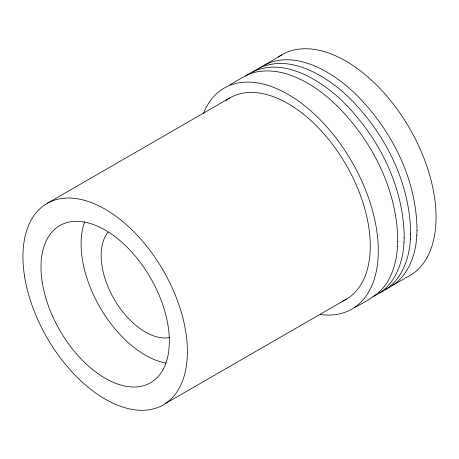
<?xml version="1.0" encoding="UTF-8"?>
<svg xmlns="http://www.w3.org/2000/svg" width="459" height="459" viewBox="0 0 459 459"><rect width="100%" height="100%" fill="white"/><g stroke="black" fill="none" stroke-linecap="round" stroke-linejoin="round"><path stroke-width="0.69" d="M354.962 307.283C368.738 300.152 383.69 291.964 390.104 276.903C394.74 267.368 396.903 256.805 397.574 246.271M397.764 241.445C397.408 189.802 371.991 140.293 335.69 104.486C320.801 90.417 303.313 78.26 283.278 72.992C275.348 71.013 267.04 70.273 258.933 71.529C248.181 72.97 239.208 79.568 230.011 84.76M372.932 296.577C393.839 287.73 403.048 263.862 403.989 242.564M404.184 237.739C403.822 186.096 378.411 136.587 342.11 100.785C318.093 77.812 277.534 53.709 245.663 76.068M379.346 292.876C400.259 284.023 409.468 260.155 410.403 238.864M410.598 234.033C410.243 182.389 384.826 132.886 348.524 97.078C324.513 74.106 283.955 50.002 252.077 72.361M385.767 289.17C406.674 280.317 415.883 256.455 416.824 235.157M417.019 230.332C416.657 178.689 391.246 129.18 354.939 93.372C330.928 70.405 290.369 46.296 258.497 68.661M397.563 246.431L397.769 241.291M403.983 242.725L404.19 237.584M410.398 239.024L410.604 233.883M416.818 235.318L417.024 230.177M264.912 64.954L281.746 54.856M47.271 203.331L229.661 98.025M165.401 403.564L346.447 299.125M404.735 278.544L392.181 285.464M225.593 100.779A116.276 67.134 60 0 1 345.839 164.402A116.276 67.134 60 0 1 342.276 301.253M166.221 363.144A90.75 52.395 60 0 1 99.942 307.283A90.75 52.395 60 0 1 84.576 221.921M169.354 337.6A62.39 36.02 60 0 1 114.268 299.348A62.39 36.02 60 0 1 108.014 232.22M278.309 57.1A127.619 73.681 60 0 1 409.801 128.709A127.619 73.681 60 0 1 405.32 277.924M203.314 113.832A127.619 73.681 60 0 1 351.479 161.063A127.619 73.681 60 0 1 320.107 314.49M24.528 276.146A116.276 67.134 60 0 0 159.388 406.84A116.276 67.134 60 0 0 131.59 229.517A116.276 67.134 60 0 0 24.528 276.146M42.234 282.296A90.75 52.395 60 0 0 147.482 384.303A90.75 52.395 60 0 0 125.789 245.904A90.75 52.395 60 0 0 42.234 282.296"/></g></svg>
